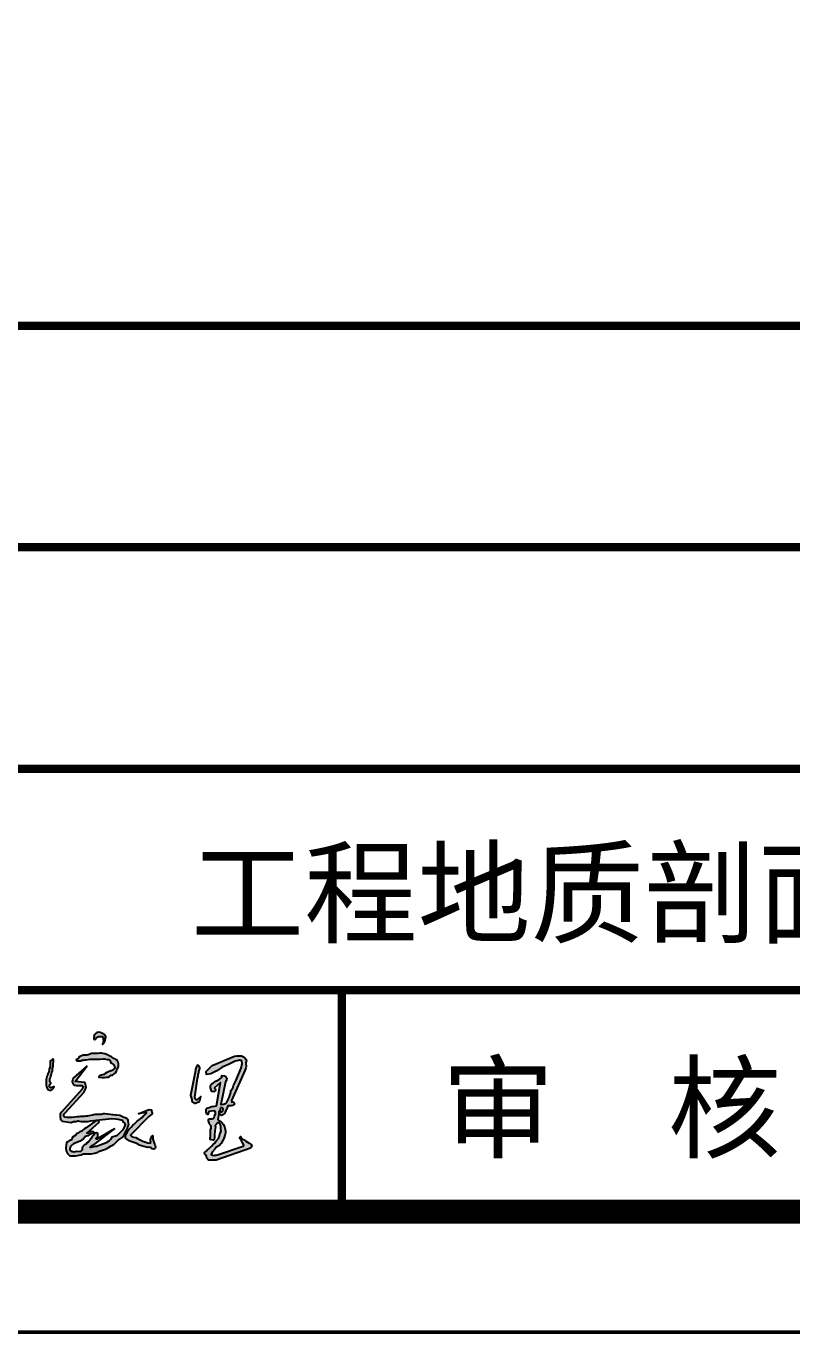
# Model space of a CAD drawing. Header units: millimetres. Extents: x -255 to 9196, y 129 to 426.
# Drawn here: x 439.5 to 471.3, y 129.3 to 183.6 of the extents above; entities that cross this region are included whole.
import ezdxf
from ezdxf.enums import TextEntityAlignment as Align

# ---------------------------------------------------------------- set-up
doc = ezdxf.new("R2010")
doc.units = ezdxf.units.MM
doc.layers.add('不打印', color=7, linetype='Continuous', plot=False)
doc.layers.add('地质-图框', color=7, linetype='Continuous')
doc.styles.get("Standard").update_dxf_attribs({"font": 'simfang_0.ttf', "height": 2.5})

msp = doc.modelspace()

# ---------------------------------------------------------------- hatches: boundary and pattern name
h = msp.add_hatch(color=256)
h.paths.add_polyline_path([(442.74, 141.695), (442.72, 141.71), (442.682, 141.73), (442.638, 141.751), (442.597, 141.768), (442.568, 141.768), (442.489, 141.783), (442.43, 141.78), (442.419, 141.757), (442.404, 141.736), (442.375, 141.716), (442.349, 141.687), (442.325, 141.649), (442.312, 141.62), (442.316, 141.605), (442.302, 141.535), (442.31, 141.514), (442.31, 141.505), (442.319, 141.494), (442.343, 141.464), (442.359, 141.48), (442.418, 141.541), (442.428, 141.562), (442.456, 141.59), (442.477, 141.6), (442.5, 141.609), (442.557, 141.606), (442.61, 141.606), (442.665, 141.606), (442.69, 141.568), (442.69, 141.539), (442.696, 141.503), (442.711, 141.425), (442.696, 141.366), (442.686, 141.343), (442.662, 141.278), (442.744, 141.348), (442.771, 141.4), (442.808, 141.59), (442.784, 141.643), (442.761, 141.672)])
h.paths.add_polyline_path([(442.969, 140.797), (442.879, 140.848), (442.764, 140.887), (442.623, 140.912), (442.551, 140.912), (442.469, 140.91), (442.4, 140.902), (442.305, 140.899), (442.184, 140.897), (442.151, 140.871), (442.074, 140.848), (442.015, 140.833), (441.879, 140.83), (441.797, 140.812), (441.707, 140.761), (441.688, 140.747), (441.67, 140.711), (441.63, 140.675), (441.601, 140.655), (441.581, 140.646), (441.589, 140.615), (441.625, 140.602), (441.779, 140.599), (441.81, 140.62), (441.884, 140.628), (441.938, 140.635), (441.971, 140.646), (442.069, 140.658), (442.158, 140.671), (442.22, 140.666), (442.377, 140.671), (442.523, 140.661), (442.569, 140.666), (442.692, 140.677), (442.756, 140.677), (442.867, 140.658), (442.938, 140.658), (442.954, 140.646), (442.967, 140.623), (442.982, 140.592), (443, 140.551), (443.01, 140.515), (443.078, 140.486), (443.097, 140.474), (443.123, 140.451), (443.144, 140.42), (443.167, 140.366), (443.174, 140.33), (443.174, 140.31), (443.162, 140.274), (443.12, 140.23), (443.092, 140.23), (443.054, 140.189), (443.008, 140.184), (442.915, 140.138), (442.843, 140.115), (442.777, 140.076), (442.72, 140.033), (442.628, 140.01), (442.556, 139.983), (442.532, 139.964), (442.518, 139.923), (442.566, 139.915), (442.659, 139.905), (442.764, 139.905), (442.823, 139.915), (442.908, 139.925), (442.956, 139.948), (443.033, 140), (443.077, 140.007), (443.149, 140.053), (443.213, 140.1), (443.251, 140.169), (443.267, 140.225), (443.333, 140.351), (443.336, 140.428), (443.328, 140.489), (443.318, 140.548), (443.277, 140.625), (443.21, 140.658), (443.174, 140.676), (443.126, 140.699), (443.09, 140.73), (443.038, 140.758)])
h.paths.add_polyline_path([(440.593, 140.22), (440.595, 140.281), (440.609, 140.326), (440.62, 140.384), (440.623, 140.433), (440.623, 140.481), (440.623, 140.511), (440.634, 140.569), (440.64, 140.597), (440.637, 140.641), (440.629, 140.66), (440.617, 140.663), (440.598, 140.669), (440.59, 140.669), (440.584, 140.652), (440.558, 140.62), (440.501, 140.591), (440.493, 140.566), (440.49, 140.547), (440.49, 140.519), (440.49, 140.494), (440.493, 140.469), (440.498, 140.428), (440.493, 140.386), (440.49, 140.367), (440.476, 140.32), (440.457, 140.259), (440.451, 140.231), (440.451, 140.196), (440.451, 140.184), (440.437, 140.146), (440.421, 140.11), (440.413, 140.096), (440.396, 140.071), (440.393, 140.024), (440.371, 139.982), (440.363, 139.96), (440.343, 139.883), (440.335, 139.827), (440.332, 139.791), (440.329, 139.733), (440.329, 139.65), (440.329, 139.62), (440.332, 139.567), (440.343, 139.529), (440.36, 139.487), (440.39, 139.421), (440.44, 139.399), (440.46, 139.387), (440.523, 139.374), (440.576, 139.412), (440.601, 139.432), (440.631, 139.465), (440.664, 139.514), (440.637, 139.515), (440.601, 139.506), (440.504, 139.473), (440.482, 139.509), (440.473, 139.54), (440.471, 139.573), (440.473, 139.606), (440.518, 139.678), (440.479, 139.731), (440.479, 139.756), (440.479, 139.816), (440.479, 139.83), (440.487, 139.844), (440.49, 139.866), (440.509, 139.919), (440.529, 139.955), (440.54, 139.999), (440.545, 140.068), (440.559, 140.112), (440.573, 140.14), (440.59, 140.176)])
h.paths.add_polyline_path([(442.032, 140.392), (441.451, 139.874), (441.434, 139.82), (441.419, 139.78), (441.414, 139.734), (441.419, 139.683), (441.439, 139.652), (441.448, 139.626), (441.476, 139.603), (441.505, 139.589), (441.528, 139.583), (441.585, 139.578), (441.63, 139.569), (441.65, 139.569), (441.707, 139.569), (441.773, 139.572), (441.818, 139.572), (441.83, 139.572), (441.855, 139.538), (441.861, 139.515), (441.847, 139.467), (441.821, 139.427), (440.969, 138.467), (440.911, 138.382), (440.911, 138.288), (440.929, 138.157), (440.998, 138.093), (441.369, 138.045), (441.464, 138.075), (441.555, 138.081), (441.638, 138.106), (441.784, 138.081), (441.943, 138.087), (442.077, 138.087), (442.181, 138.112), (442.42, 138.142), (443.062, 138.2), (443.202, 138.191), (443.303, 138.179), (443.493, 138.138), (443.517, 138.071), (443.585, 138.009), (443.609, 137.954), (443.566, 137.844), (443.505, 137.74), (443.432, 137.648), (443.259, 137.487), (443.06, 137.432), (443.006, 137.336), (442.928, 137.264), (442.819, 137.197), (442.723, 137.149), (442.536, 137.083), (442.433, 137.041), (442.343, 137.041), (442.24, 137.016), (442.186, 137.004), (442.162, 136.998), (442.168, 137.035), (442.24, 137.089), (442.3, 137.113), (442.379, 137.167), (443.163, 137.77), (442.427, 137.348), (442.385, 137.372), (442.427, 137.414), (442.481, 137.475), (442.481, 137.553), (442.481, 137.577), (442.421, 137.607), (442.367, 137.595), (442.331, 137.625), (442.294, 137.649), (442.21, 137.667), (442.12, 137.643), (442.083, 137.601), (442.011, 137.601), (442.536, 138.047), (442.505, 138.101), (442.499, 138.101), (442.403, 138.125), (441.993, 137.818), (441.939, 137.788), (441.884, 137.746), (441.812, 137.685), (441.734, 137.649), (441.643, 137.595), (441.595, 137.577), (441.559, 137.517), (441.535, 137.493), (441.426, 137.426), (441.408, 137.384), (441.366, 137.312), (441.336, 137.3), (441.287, 137.276), (441.263, 137.252), (441.179, 137.209), (441.143, 136.992), (441.167, 136.866), (441.191, 136.806), (441.221, 136.745), (441.317, 136.655), (441.547, 136.661), (441.776, 136.697), (441.872, 136.739), (442.083, 136.739), (442.198, 136.733), (442.343, 136.769), (442.469, 136.812), (442.505, 136.836), (442.795, 136.938), (442.922, 136.998), (443.03, 137.065), (443.151, 137.143), (443.32, 137.306), (443.482, 137.414), (443.573, 137.529), (443.621, 137.643), (443.699, 137.782), (443.724, 137.867), (443.755, 137.946), (443.753, 138.03), (443.736, 138.117), (443.728, 138.153), (443.697, 138.192), (443.62, 138.229), (443.56, 138.248), (443.477, 138.291), (443.382, 138.324), (443.254, 138.347), (443.221, 138.349), (443.092, 138.358), (442.895, 138.384), (442.759, 138.403), (442.711, 138.393), (442.632, 138.374), (442.549, 138.372), (442.44, 138.364), (442.365, 138.366), (442.288, 138.358), (442.262, 138.345), (442.185, 138.335), (442.102, 138.32), (442.044, 138.306), (441.974, 138.297), (441.914, 138.285), (441.835, 138.289), (441.754, 138.285), (441.682, 138.279), (441.597, 138.271), (441.524, 138.254), (441.404, 138.252), (441.344, 138.25), (441.273, 138.242), (441.201, 138.244), (441.108, 138.264), (441.077, 138.285), (441.058, 138.329), (441.066, 138.389), (441.124, 138.44), (441.899, 139.291), (441.96, 139.426), (441.985, 139.509), (441.977, 139.55), (441.969, 139.65), (441.935, 139.7), (441.536, 139.743)])
h.paths.add_polyline_path([(442.176, 137.567), (442.207, 137.572), (442.228, 137.574), (442.318, 137.577), (442.329, 137.569), (442.336, 137.538), (442.303, 137.507), (442.272, 137.482), (442.251, 137.456), (442.202, 137.389), (442.169, 137.335), (442.158, 137.319), (442.112, 137.271), (442.086, 137.242), (442.024, 137.193), (441.991, 137.16), (441.965, 137.144), (441.919, 137.108), (441.906, 137.095), (441.867, 137.057), (441.854, 137.044), (441.834, 136.982), (441.844, 136.912), (441.813, 136.894), (441.798, 136.879), (441.769, 136.846), (441.749, 136.838), (441.594, 136.853), (441.496, 136.825), (441.439, 136.838), (441.414, 136.838), (441.347, 136.864), (441.336, 136.879), (441.318, 136.923), (441.318, 136.951), (441.323, 136.995), (441.344, 137.049), (441.39, 137.093), (441.421, 137.126), (441.465, 137.155), (441.555, 137.188), (441.646, 137.224), (441.661, 137.237), (441.705, 137.252), (441.738, 137.26), (441.808, 137.317), (441.818, 137.325), (441.875, 137.361), (441.916, 137.41), (441.937, 137.44), (442.001, 137.469), (442.058, 137.492)], flags=16)
h.paths.add_polyline_path([(444.585, 138.293), (444.649, 138.334), (444.656, 138.349), (444.726, 138.401), (444.726, 138.425), (444.711, 138.498), (444.703, 138.534), (444.692, 138.562), (444.686, 138.57), (444.609, 138.577), (444.152, 138.392), (444.378, 138.437), (444.489, 138.442), (444.494, 138.423), (444.473, 138.4), (444.412, 138.347), (444.357, 138.297), (444.328, 138.263), (444.265, 138.213), (444.202, 138.16), (444.107, 138.089), (443.98, 137.971), (443.928, 137.928), (443.859, 137.849), (443.804, 137.794), (443.764, 137.742), (443.719, 137.689), (443.706, 137.647), (443.698, 137.62), (443.667, 137.586), (443.64, 137.547), (443.622, 137.468), (443.625, 137.42), (443.643, 137.378), (443.677, 137.339), (443.769, 137.278), (443.843, 137.244), (444.049, 137.186), (444.167, 137.123), (444.204, 137.102), (444.283, 137.068), (444.383, 137.049), (444.497, 137.012), (444.547, 137.004), (444.597, 137.01), (444.681, 136.983), (444.707, 136.962), (444.734, 136.944), (444.794, 136.933), (444.85, 136.96), (444.865, 137.01), (444.855, 137.078), (444.834, 137.115), (444.821, 137.141), (444.792, 137.22), (444.773, 137.304), (444.763, 137.349), (444.755, 137.402), (444.755, 137.452), (444.747, 137.497), (444.721, 137.465), (444.699, 137.426), (444.668, 137.357), (444.665, 137.336), (444.665, 137.307), (444.665, 137.26), (444.668, 137.236), (444.665, 137.176), (444.655, 137.174), (444.548, 137.19), (444.348, 137.259), (444.118, 137.374), (444.057, 137.412), (443.957, 137.435), (443.873, 137.466), (443.827, 137.519)])
h.paths.add_polyline_path([(446.615, 139.861), (446.645, 139.962), (446.645, 140.034), (446.666, 140.094), (446.67, 140.128), (446.67, 140.162), (446.683, 140.2), (446.695, 140.238), (446.704, 140.272), (446.708, 140.306), (446.695, 140.348), (446.679, 140.382), (446.635, 140.424), (446.589, 140.395), (446.526, 140.255), (446.526, 140.191), (446.322, 139.157), (446.343, 139.076), (446.377, 138.992), (446.377, 138.945), (446.407, 138.89), (446.496, 138.835), (446.534, 138.839), (446.585, 138.864), (446.666, 138.894), (446.712, 138.958), (446.751, 139.119), (446.606, 138.996), (446.598, 138.979), (446.56, 138.979), (446.522, 139.008), (446.509, 139.025), (446.496, 139.123), (446.509, 139.187)])
h.paths.add_polyline_path([(447.635, 140.339), (447.901, 140.447), (447.959, 140.476), (448.175, 140.584), (448.312, 140.613), (448.355, 140.627), (448.441, 140.606), (448.456, 140.57), (448.463, 140.483), (448.427, 140.289), (448.204, 139.764), (448.168, 139.713), (448.103, 139.57), (448.074, 139.469), (447.995, 139.368), (447.995, 139.289), (447.959, 139.159), (447.93, 139.073), (447.837, 138.908), (447.779, 138.828), (447.693, 138.8), (447.585, 138.785), (447.768, 139.72), (447.815, 139.79), (447.829, 139.879), (447.793, 139.936), (447.736, 139.98), (447.628, 139.994), (447.613, 139.98), (447.62, 139.928), (447.621, 139.9), (447.527, 139.843), (447.433, 139.785), (447.333, 139.742), (447.275, 139.692), (447.217, 139.649), (447.167, 139.598), (447.153, 139.548), (447.153, 139.483), (447.167, 139.433), (447.181, 139.397), (447.21, 139.332), (447.304, 139.318), (447.347, 139.347), (447.354, 139.39), (447.347, 139.44), (447.318, 139.476), (447.57, 139.706), (447.401, 138.735), (447.332, 138.722), (447.204, 138.699), (447.099, 138.667), (446.999, 138.63), (446.967, 138.594), (446.967, 138.525), (446.967, 138.48), (446.98, 138.416), (447.003, 138.388), (447.04, 138.375), (447.081, 138.493), (447.287, 138.521), (447.337, 138.498), (447.351, 138.452), (447.351, 138.397), (447.319, 138.306), (447.305, 138.251), (447.291, 138.219), (447.273, 138.201), (447.213, 138.196), (447.204, 138.196), (447.104, 138.187), (447.072, 138.16), (447.063, 138.114), (447.095, 138.023), (447.104, 137.973), (447.168, 137.918), (447.177, 137.868), (447.172, 137.808), (447.154, 137.721), (447.154, 137.658), (447.154, 137.543), (447.154, 137.475), (447.14, 137.406), (447.14, 137.338), (447.259, 137.31), (447.296, 137.333), (447.319, 137.411), (447.319, 137.525), (447.323, 137.69), (447.36, 137.854), (447.341, 137.909), (447.405, 137.968), (447.433, 138.005), (447.511, 138.018), (447.52, 138.018), (447.561, 137.941), (447.584, 137.872), (447.584, 137.84), (447.584, 137.772), (447.588, 137.676), (447.556, 137.607), (447.542, 137.543), (447.529, 137.498), (447.524, 137.466), (447.511, 137.443), (447.501, 137.411), (447.483, 137.37), (447.424, 137.315), (447.41, 137.306), (447.378, 137.256), (447.341, 137.201), (447.291, 137.164), (447.191, 137.05), (447.031, 136.9), (447.017, 136.881), (446.958, 136.831), (446.916, 136.804), (446.907, 136.79), (446.907, 136.735), (446.98, 136.648), (446.999, 136.557), (447.067, 136.475), (447.195, 136.47), (447.296, 136.475), (447.392, 136.47), (448.814, 136.968), (448.843, 137.014), (448.857, 137.034), (448.863, 137.054), (448.834, 137.122), (448.754, 137.182), (448.623, 137.265), (448.517, 137.331), (448.44, 137.359), (448.391, 137.453), (448.374, 137.411), (448.374, 137.371), (448.403, 137.313), (448.431, 137.279), (448.463, 137.225), (448.474, 137.191), (448.497, 137.168), (448.534, 137.091), (448.503, 137.062), (447.445, 136.696), (447.382, 136.685), (447.331, 136.685), (447.311, 136.673), (447.231, 136.679), (447.181, 136.712), (447.214, 136.804), (447.339, 136.945), (447.347, 136.97), (447.372, 137.003), (447.522, 137.078), (447.597, 137.17), (447.621, 137.219), (447.68, 137.319), (447.713, 137.419), (447.754, 137.55), (447.769, 137.608), (447.769, 137.697), (447.754, 137.755), (447.738, 137.813), (447.727, 137.861), (447.685, 137.951), (447.674, 137.966), (447.632, 138.019), (447.611, 138.051), (447.564, 138.093), (447.542, 138.098), (447.463, 138.13), (447.458, 138.156), (447.511, 138.518), (447.522, 138.471), (447.531, 138.443), (447.541, 138.41), (447.541, 138.382), (447.592, 138.33), (447.635, 138.344), (447.654, 138.358), (447.729, 138.41), (447.757, 138.462), (447.786, 138.533), (447.819, 138.58), (447.866, 138.726), (448.002, 138.726), (448.064, 138.74), (448.106, 138.768), (448.144, 138.806), (448.111, 138.881), (448.097, 138.89), (448.04, 138.886), (448.021, 138.952), (448.591, 140.228), (448.615, 140.303), (448.629, 140.359), (448.621, 140.499), (448.621, 140.536), (448.641, 140.613), (448.618, 140.673), (448.567, 140.736), (448.554, 140.753), (448.524, 140.767), (448.443, 140.803), (448.393, 140.807), (448.262, 140.807), (448.141, 140.787), (447.222, 140.411), (446.971, 140.16), (446.982, 140.034), (447.167, 140.059), (447.412, 140.188)])
h.paths.add_polyline_path([(447.561, 138.65), (447.606, 138.654), (447.641, 138.65), (447.677, 138.623), (447.677, 138.601), (447.646, 138.498), (447.601, 138.463), (447.537, 138.523)], flags=16)

# ---------------------------------------------------------------- linework, layer by layer
at = {"const_width": 0.345}
for points in [[(406.631, 171.112), (590.49, 171.112), (590.49, 134.34), (406.631, 134.34), (406.631, 171.112)], [(406.631, 171.112), (590.49, 171.112), (590.49, 134.34), (406.631, 134.34), (406.631, 171.112)], [(406.631, 161.919), (590.49, 161.919)], [(406.631, 152.726), (590.49, 152.726)], [(406.631, 143.533), (590.49, 143.533)], [(429.613, 143.533), (590.49, 143.533)], [(452.601, 143.533), (452.601, 134.34)]]:
    msp.add_lwpolyline(points, dxfattribs=at)
for points in [[(442.359, 141.48), (442.418, 141.541), (442.428, 141.562), (442.456, 141.59), (442.477, 141.6), (442.5, 141.609), (442.557, 141.606), (442.61, 141.606), (442.665, 141.606), (442.69, 141.568), (442.69, 141.539), (442.696, 141.503), (442.711, 141.425), (442.696, 141.366), (442.686, 141.343), (442.662, 141.278), (442.744, 141.348), (442.771, 141.4), (442.808, 141.59), (442.784, 141.643), (442.761, 141.672), (442.74, 141.695), (442.72, 141.71), (442.682, 141.73), (442.638, 141.751), (442.597, 141.768), (442.568, 141.768), (442.489, 141.783), (442.43, 141.78), (442.419, 141.757), (442.404, 141.736), (442.375, 141.716), (442.349, 141.687), (442.325, 141.649), (442.312, 141.62), (442.316, 141.605), (442.302, 141.535), (442.31, 141.514), (442.31, 141.505), (442.319, 141.494), (442.343, 141.464), (442.359, 141.48)], [(440.552, 140.617), (440.501, 140.591), (440.493, 140.566), (440.49, 140.547), (440.49, 140.519), (440.49, 140.494), (440.493, 140.469), (440.498, 140.428), (440.493, 140.386), (440.49, 140.367), (440.476, 140.32), (440.457, 140.259), (440.451, 140.231), (440.451, 140.196), (440.451, 140.184), (440.437, 140.146), (440.421, 140.11), (440.413, 140.096), (440.396, 140.071), (440.393, 140.024), (440.371, 139.982), (440.363, 139.96), (440.343, 139.883), (440.335, 139.827), (440.332, 139.791), (440.329, 139.733), (440.329, 139.65), (440.329, 139.62), (440.332, 139.567), (440.343, 139.529), (440.36, 139.487), (440.39, 139.421), (440.44, 139.399), (440.46, 139.387), (440.523, 139.374), (440.576, 139.412), (440.601, 139.432), (440.631, 139.465), (440.664, 139.514), (440.637, 139.515), (440.601, 139.506), (440.504, 139.473), (440.482, 139.509), (440.473, 139.54), (440.471, 139.573), (440.473, 139.606), (440.518, 139.678), (440.479, 139.731), (440.479, 139.756), (440.479, 139.816), (440.479, 139.83), (440.487, 139.844), (440.49, 139.866), (440.509, 139.919), (440.529, 139.955), (440.54, 139.999), (440.545, 140.068), (440.559, 140.112), (440.573, 140.14), (440.59, 140.176), (440.593, 140.22), (440.595, 140.281), (440.609, 140.326), (440.62, 140.384), (440.623, 140.433), (440.623, 140.481), (440.623, 140.511), (440.634, 140.569), (440.64, 140.597), (440.637, 140.641), (440.629, 140.66), (440.617, 140.663), (440.598, 140.669), (440.59, 140.669), (440.584, 140.652), (440.559, 140.622), (440.552, 140.617)], [(441.625, 140.602), (441.779, 140.599), (441.81, 140.62), (441.884, 140.628), (441.938, 140.635), (441.971, 140.646), (442.069, 140.658), (442.158, 140.671), (442.22, 140.666), (442.377, 140.671), (442.523, 140.661), (442.569, 140.666), (442.692, 140.677), (442.756, 140.677), (442.867, 140.658), (442.938, 140.658), (442.954, 140.646), (442.967, 140.623), (442.982, 140.592), (443, 140.551), (443.01, 140.515), (443.078, 140.486), (443.097, 140.474), (443.123, 140.451), (443.144, 140.42), (443.167, 140.366), (443.174, 140.33), (443.174, 140.31), (443.162, 140.274), (443.12, 140.23), (443.092, 140.23), (443.054, 140.189), (443.008, 140.184), (442.915, 140.138), (442.843, 140.115), (442.777, 140.076), (442.72, 140.033), (442.628, 140.01), (442.556, 139.983), (442.532, 139.964), (442.518, 139.923), (442.566, 139.915), (442.659, 139.905), (442.764, 139.905), (442.823, 139.915), (442.908, 139.925), (442.956, 139.948), (443.033, 140), (443.077, 140.007), (443.149, 140.053), (443.213, 140.1), (443.251, 140.169), (443.267, 140.225), (443.333, 140.351), (443.336, 140.428), (443.328, 140.489), (443.318, 140.548), (443.277, 140.625), (443.21, 140.658), (443.174, 140.676), (443.126, 140.699), (443.09, 140.73), (443.038, 140.758), (442.969, 140.797), (442.879, 140.848), (442.764, 140.887), (442.623, 140.912), (442.551, 140.912), (442.469, 140.91), (442.4, 140.902), (442.305, 140.899), (442.184, 140.897), (442.151, 140.871), (442.074, 140.848), (442.015, 140.833), (441.879, 140.83), (441.797, 140.812), (441.707, 140.761), (441.688, 140.747), (441.67, 140.711), (441.63, 140.675), (441.601, 140.655), (441.581, 140.646), (441.589, 140.615), (441.625, 140.602)], [(446.971, 140.16), (447.222, 140.411), (448.141, 140.787), (448.262, 140.807), (448.393, 140.807), (448.443, 140.803), (448.524, 140.767), (448.554, 140.753), (448.567, 140.736), (448.618, 140.673), (448.641, 140.613), (448.621, 140.536), (448.621, 140.499), (448.629, 140.359), (448.615, 140.303), (448.591, 140.228), (448.021, 138.952), (448.04, 138.886), (448.097, 138.89), (448.111, 138.881), (448.144, 138.806), (448.106, 138.768), (448.064, 138.74), (448.002, 138.726), (447.866, 138.726), (447.819, 138.58), (447.786, 138.533), (447.757, 138.462), (447.729, 138.41), (447.654, 138.358), (447.635, 138.344), (447.592, 138.33), (447.541, 138.382), (447.541, 138.41), (447.531, 138.443), (447.522, 138.471), (447.512, 138.514), (447.511, 138.515), (447.458, 138.156), (447.463, 138.13), (447.542, 138.098), (447.564, 138.093), (447.611, 138.051), (447.632, 138.019), (447.674, 137.966), (447.685, 137.951), (447.727, 137.861), (447.738, 137.813), (447.754, 137.755), (447.769, 137.697), (447.769, 137.608), (447.754, 137.55), (447.713, 137.419), (447.68, 137.319), (447.621, 137.219), (447.597, 137.17), (447.522, 137.078), (447.372, 137.003), (447.347, 136.97), (447.339, 136.945), (447.214, 136.804), (447.181, 136.712), (447.231, 136.679), (447.311, 136.673), (447.331, 136.685), (447.382, 136.685), (447.445, 136.696), (448.503, 137.062), (448.534, 137.091), (448.497, 137.168), (448.474, 137.191), (448.463, 137.225), (448.431, 137.279), (448.403, 137.313), (448.374, 137.371), (448.374, 137.411), (448.391, 137.453), (448.44, 137.359), (448.517, 137.331), (448.623, 137.265), (448.754, 137.182), (448.834, 137.122), (448.863, 137.054), (448.857, 137.034), (448.843, 137.014), (448.814, 136.968), (447.392, 136.47), (447.296, 136.475), (447.195, 136.47), (447.067, 136.475), (446.999, 136.557), (446.98, 136.648), (446.907, 136.735), (446.907, 136.79), (446.916, 136.804), (446.958, 136.831), (447.017, 136.881), (447.031, 136.9), (447.191, 137.05), (447.291, 137.164), (447.341, 137.201), (447.378, 137.256), (447.41, 137.306), (447.424, 137.315), (447.483, 137.37), (447.501, 137.411), (447.511, 137.443), (447.524, 137.466), (447.529, 137.498), (447.542, 137.543), (447.556, 137.607), (447.588, 137.676), (447.584, 137.772), (447.584, 137.84), (447.584, 137.872), (447.561, 137.941), (447.52, 138.018), (447.511, 138.018), (447.433, 138.005), (447.405, 137.968), (447.341, 137.909), (447.36, 137.854), (447.323, 137.69), (447.319, 137.525), (447.319, 137.411), (447.296, 137.333), (447.259, 137.31), (447.14, 137.338), (447.14, 137.406), (447.154, 137.475), (447.154, 137.543), (447.154, 137.658), (447.154, 137.721), (447.172, 137.808), (447.177, 137.868), (447.168, 137.918), (447.104, 137.973), (447.095, 138.023), (447.063, 138.114), (447.072, 138.16), (447.104, 138.187), (447.204, 138.196), (447.213, 138.196), (447.273, 138.201), (447.291, 138.219), (447.305, 138.251), (447.319, 138.306), (447.351, 138.397), (447.351, 138.452), (447.337, 138.498), (447.287, 138.521), (447.081, 138.493), (447.04, 138.375), (447.003, 138.388), (446.98, 138.416), (446.967, 138.48), (446.967, 138.525), (446.967, 138.594), (446.999, 138.63), (447.099, 138.667), (447.204, 138.699), (447.332, 138.722), (447.401, 138.735), (447.57, 139.706), (447.318, 139.476), (447.347, 139.44), (447.354, 139.39), (447.347, 139.347), (447.304, 139.318), (447.21, 139.332), (447.181, 139.397), (447.167, 139.433), (447.153, 139.483), (447.153, 139.548), (447.167, 139.598), (447.217, 139.649), (447.275, 139.692), (447.333, 139.742), (447.433, 139.785), (447.527, 139.843), (447.621, 139.9), (447.62, 139.928), (447.613, 139.98), (447.628, 139.994), (447.736, 139.98), (447.793, 139.936), (447.829, 139.879), (447.815, 139.79), (447.768, 139.72), (447.585, 138.785), (447.693, 138.8), (447.779, 138.828), (447.837, 138.908), (447.93, 139.073), (447.959, 139.159), (447.995, 139.289), (447.995, 139.368), (448.074, 139.469), (448.103, 139.57), (448.168, 139.713), (448.204, 139.764), (448.427, 140.289), (448.463, 140.483), (448.456, 140.57), (448.441, 140.606), (448.355, 140.627), (448.312, 140.613), (448.175, 140.584), (447.959, 140.476), (447.901, 140.447), (447.635, 140.339), (447.412, 140.188), (447.167, 140.059), (446.982, 140.034), (446.971, 140.16)], [(442.032, 140.392), (441.451, 139.874), (441.434, 139.82), (441.419, 139.78), (441.414, 139.734), (441.419, 139.683), (441.439, 139.652), (441.448, 139.626), (441.476, 139.603), (441.505, 139.589), (441.528, 139.583), (441.585, 139.578), (441.63, 139.569), (441.65, 139.569), (441.707, 139.569), (441.773, 139.572), (441.818, 139.572), (441.83, 139.572), (441.855, 139.538), (441.861, 139.515), (441.847, 139.467), (441.821, 139.427), (440.969, 138.467), (440.911, 138.382), (440.911, 138.288), (440.929, 138.157), (440.998, 138.093), (441.369, 138.045), (441.464, 138.075), (441.555, 138.081), (441.638, 138.106), (441.784, 138.081), (441.943, 138.087), (442.077, 138.087), (442.181, 138.112), (442.42, 138.142), (443.062, 138.2), (443.202, 138.191), (443.303, 138.179), (443.493, 138.138), (443.517, 138.071), (443.585, 138.009), (443.609, 137.954), (443.566, 137.844), (443.505, 137.74), (443.432, 137.648), (443.259, 137.487), (443.06, 137.432), (443.006, 137.336), (442.928, 137.264), (442.819, 137.197), (442.723, 137.149), (442.536, 137.083), (442.433, 137.041), (442.343, 137.041), (442.24, 137.016), (442.186, 137.004), (442.162, 136.998), (442.168, 137.035), (442.24, 137.089), (442.3, 137.113), (442.379, 137.167), (443.163, 137.77), (442.427, 137.348), (442.385, 137.372), (442.427, 137.414), (442.481, 137.475), (442.481, 137.553), (442.481, 137.577), (442.421, 137.607), (442.367, 137.595), (442.331, 137.625), (442.294, 137.649), (442.21, 137.667), (442.12, 137.643), (442.083, 137.601), (442.011, 137.601), (442.536, 138.047), (442.505, 138.101), (442.499, 138.101), (442.403, 138.125), (441.993, 137.818), (441.939, 137.788), (441.884, 137.746), (441.812, 137.685), (441.734, 137.649), (441.643, 137.595), (441.595, 137.577), (441.559, 137.517), (441.535, 137.493), (441.426, 137.426), (441.408, 137.384), (441.366, 137.312), (441.336, 137.3), (441.287, 137.276), (441.263, 137.252), (441.179, 137.209), (441.143, 136.992), (441.167, 136.866), (441.191, 136.806), (441.221, 136.745), (441.317, 136.655), (441.547, 136.661), (441.776, 136.697), (441.872, 136.739), (442.083, 136.739), (442.198, 136.733), (442.343, 136.769), (442.469, 136.812), (442.505, 136.836), (442.795, 136.938), (442.922, 136.998), (443.03, 137.065), (443.151, 137.143), (443.32, 137.306), (443.482, 137.414), (443.573, 137.529), (443.621, 137.643), (443.699, 137.782), (443.724, 137.867), (443.755, 137.946), (443.753, 138.03), (443.736, 138.117), (443.728, 138.153), (443.697, 138.192), (443.62, 138.229), (443.56, 138.248), (443.477, 138.291), (443.382, 138.324), (443.254, 138.347), (443.221, 138.349), (443.092, 138.358), (442.895, 138.384), (442.759, 138.403), (442.711, 138.393), (442.632, 138.374), (442.549, 138.372), (442.44, 138.364), (442.365, 138.366), (442.288, 138.358), (442.262, 138.345), (442.185, 138.335), (442.102, 138.32), (442.044, 138.306), (441.974, 138.297), (441.914, 138.285), (441.835, 138.289), (441.754, 138.285), (441.682, 138.279), (441.597, 138.271), (441.524, 138.254), (441.404, 138.252), (441.344, 138.25), (441.273, 138.242), (441.201, 138.244), (441.108, 138.264), (441.077, 138.285), (441.058, 138.329), (441.066, 138.389), (441.124, 138.44), (441.899, 139.291), (441.96, 139.426), (441.985, 139.509), (441.977, 139.55), (441.969, 139.65), (441.935, 139.7), (441.536, 139.743), (442.032, 140.392)], [(446.589, 140.395), (446.526, 140.255), (446.526, 140.191), (446.322, 139.157), (446.343, 139.076), (446.377, 138.992), (446.377, 138.945), (446.407, 138.89), (446.496, 138.835), (446.534, 138.839), (446.585, 138.864), (446.585, 138.864), (446.666, 138.894), (446.712, 138.958), (446.751, 139.119), (446.606, 138.996), (446.598, 138.979), (446.56, 138.979), (446.522, 139.008), (446.509, 139.025), (446.496, 139.123), (446.509, 139.187), (446.615, 139.861), (446.645, 139.962), (446.645, 140.034), (446.666, 140.094), (446.67, 140.128), (446.67, 140.162), (446.683, 140.2), (446.695, 140.238), (446.704, 140.272), (446.708, 140.306), (446.695, 140.348), (446.679, 140.382), (446.635, 140.424), (446.635, 140.424), (446.589, 140.395)], [(444.152, 138.392), (444.609, 138.577), (444.686, 138.57), (444.692, 138.562), (444.703, 138.534), (444.711, 138.498), (444.726, 138.425), (444.726, 138.401), (444.656, 138.349), (444.649, 138.334), (444.585, 138.293), (443.827, 137.519), (443.873, 137.466), (443.957, 137.435), (444.057, 137.412), (444.118, 137.374), (444.348, 137.259), (444.548, 137.19), (444.655, 137.174), (444.665, 137.176), (444.668, 137.236), (444.665, 137.26), (444.665, 137.307), (444.665, 137.336), (444.668, 137.357), (444.699, 137.426), (444.721, 137.465), (444.747, 137.497), (444.755, 137.452), (444.755, 137.402), (444.763, 137.349), (444.773, 137.304), (444.792, 137.22), (444.821, 137.141), (444.834, 137.115), (444.855, 137.078), (444.865, 137.01), (444.85, 136.96), (444.794, 136.933), (444.734, 136.944), (444.707, 136.962), (444.681, 136.983), (444.597, 137.01), (444.547, 137.004), (444.497, 137.012), (444.383, 137.049), (444.283, 137.068), (444.204, 137.102), (444.167, 137.123), (444.049, 137.186), (443.843, 137.244), (443.769, 137.278), (443.677, 137.339), (443.643, 137.378), (443.625, 137.42), (443.622, 137.468), (443.64, 137.547), (443.667, 137.586), (443.698, 137.62), (443.706, 137.647), (443.719, 137.689), (443.764, 137.742), (443.804, 137.794), (443.859, 137.849), (443.928, 137.928), (443.98, 137.971), (444.107, 138.089), (444.202, 138.16), (444.265, 138.213), (444.328, 138.263), (444.357, 138.297), (444.412, 138.347), (444.473, 138.4), (444.494, 138.423), (444.489, 138.442), (444.378, 138.437), (444.152, 138.392)], [(447.561, 138.65), (447.537, 138.523), (447.601, 138.463), (447.646, 138.498), (447.677, 138.601), (447.677, 138.623), (447.641, 138.65), (447.606, 138.654), (447.561, 138.65)], [(442.176, 137.567), (442.058, 137.492), (442.001, 137.469), (441.937, 137.44), (441.916, 137.41), (441.875, 137.361), (441.818, 137.325), (441.808, 137.317), (441.738, 137.26), (441.705, 137.252), (441.661, 137.237), (441.646, 137.224), (441.555, 137.188), (441.465, 137.155), (441.421, 137.126), (441.39, 137.093), (441.344, 137.049), (441.323, 136.995), (441.318, 136.951), (441.318, 136.923), (441.336, 136.879), (441.347, 136.864), (441.414, 136.838), (441.439, 136.838), (441.496, 136.825), (441.594, 136.853), (441.749, 136.838), (441.769, 136.846), (441.798, 136.879), (441.813, 136.894), (441.844, 136.912), (441.834, 136.982), (441.854, 137.044), (441.867, 137.057), (441.906, 137.095), (441.919, 137.108), (441.965, 137.144), (441.991, 137.16), (442.024, 137.193), (442.086, 137.242), (442.112, 137.271), (442.158, 137.319), (442.169, 137.335), (442.202, 137.389), (442.251, 137.456), (442.272, 137.482), (442.303, 137.507), (442.336, 137.538), (442.329, 137.569), (442.318, 137.577), (442.228, 137.574), (442.207, 137.572), (442.176, 137.567)]]:
    msp.add_lwpolyline(points)
at = {"layer": '不打印', "linetype": 'Continuous', "const_width": 0.15}
msp.add_lwpolyline([(175.49, 129.34), (595.49, 129.34), (595.49, 426.34), (175.49, 426.34), (175.49, 129.34)], dxfattribs=at)
at = {"layer": '地质-图框', "linetype": 'Continuous', "const_width": 1}
msp.add_lwpolyline([(180.49, 134.34), (590.49, 134.34), (590.49, 421.34), (180.49, 421.34), (180.49, 134.34), (590.49, 134.34)], dxfattribs=at)

# ---------------------------------------------------------------- texts
msp.add_text('工程地质剖面图', height=3.4474).set_placement((462.794, 145.845), align=Align.CENTER)
msp.add_text('审  核', height=3.4474).set_placement((456.737, 136.919))

doc.saveas('drawing.dxf')
